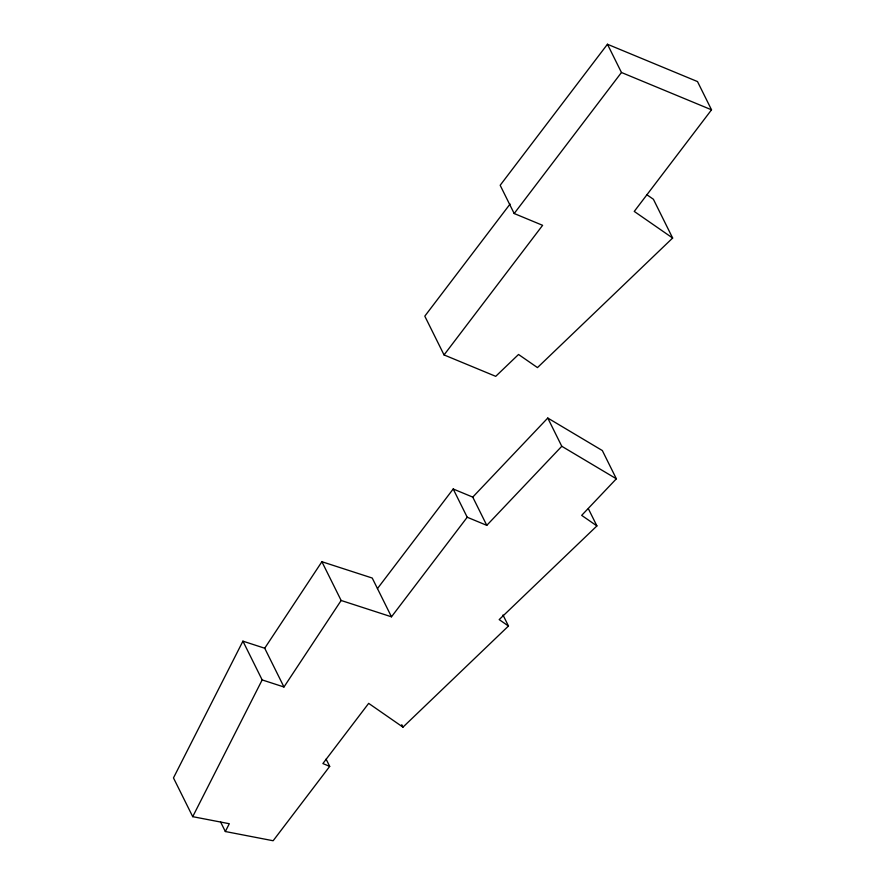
<?xml version="1.0" encoding="UTF-8"?>
<svg xmlns="http://www.w3.org/2000/svg" width="885" height="885" viewBox="0 0 885 885"><rect width="100%" height="100%" fill="white"/><g stroke="black" fill="none" stroke-linecap="round" stroke-linejoin="round"><path stroke-width="1.33" d="M264.715 648.229L321.897 561.721L341.145 600.484L283.963 686.992L264.715 648.229L242.921 641.16L173.471 777.904L192.72 816.667L229.303 823.725L225.343 831.524L273.144 840.75L329.707 766.388L326.089 759.109M192.72 816.667L262.17 679.923L242.921 641.16M672.644 238.032L634.246 211.427L711.529 109.817L697.502 81.575L607.442 44.25L500.169 185.286L514.185 213.528L542.616 225.321L444.049 354.929L495.722 376.335L518.533 354.476L537.472 367.596L672.644 238.032L653.395 199.258L646.581 194.545M510.07 204.048L424.8 316.155L444.049 354.929M514.185 213.528L621.458 72.493L607.442 44.25M377.464 588.569L453.197 488.996L472.756 497.104L486.783 525.347L561.787 446.283L547.771 418.041L472.756 497.104M341.145 600.484L391.48 616.812L467.214 517.238L453.197 488.996M547.771 418.041L602.342 450.553L616.358 478.796L581.677 515.369L596.91 525.922L499.184 619.6L508.466 626.027L402.974 727.149L368.669 703.365L322.892 763.556L329.707 766.388M321.897 561.721L372.231 578.038L391.48 616.812M262.17 679.923L283.963 686.992M621.458 72.493L711.529 109.817M467.214 517.238L486.783 525.347M561.787 446.283L616.358 478.796M588.37 508.731L596.91 525.922M502.979 614.975L508.466 626.027M401.757 724.693L402.974 727.149M220.531 821.833L225.343 831.524"/></g></svg>
